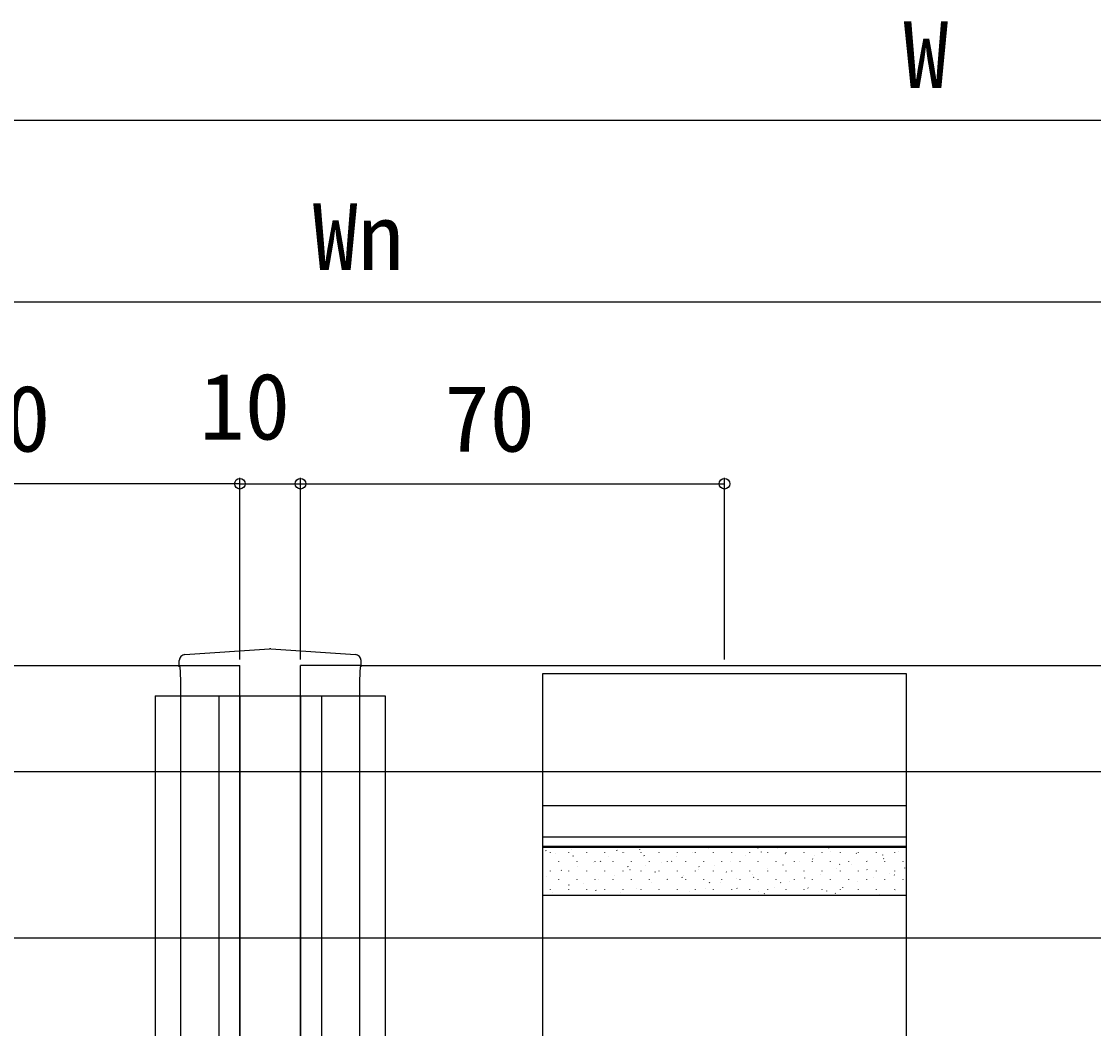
# Model space of a CAD drawing. Units: millimetres, scale not verified. Extents: x -875 to 875, y -1300 to 1292.
# Drawn here: x 173.9 to 350.9, y -360.8 to -194.5 of the extents above; entities that cross this region are included whole.
import ezdxf
from ezdxf.enums import TextEntityAlignment as Align

# ---------------------------------------------------------------- set-up
doc = ezdxf.new("R2010")
doc.units = ezdxf.units.MM
doc.header["$LTSCALE"] = 8
for name, color, linetype in [('0-3_YKK_12', 2, 'Continuous'), ('0-4_YKK_13', 4, 'Continuous'), ('0-5_YKK_D', 6, 'Continuous'), ('0-7_YSS_K', 3, 'Continuous')]:
    doc.layers.add(name, color=color, linetype=linetype)
doc.styles.add('ＭＳ ゴシック', font='')
doc.styles.get('ＭＳ ゴシック').set_extended_font_data('MS Gothic')

msp = doc.modelspace()

# ---------------------------------------------------------------- linework, layer by layer
at = {"layer": '0-3_YKK_12'}
for p, q in [((-290, -300.85), (200.152, -300.85)), ((200.152, -300.85), (210, -300.85)), ((229.848, -300.85), (220, -300.85)), ((229.848, -300.85), (831.228, -300.85)), ((705, -345.85), (-245, -345.85))]:
    msp.add_line(p, q, dxfattribs=at)
for points in [[(200.152, -500.85), (210, -500.85), (210, -300.85)], [(229.848, -500.85), (220, -500.85), (220, -300.85)]]:
    msp.add_lwpolyline(points, dxfattribs=at)
at = {"layer": '0-4_YKK_13'}
for p, q in [((200.933, -299.024), (214.9, -298.092)), ((215.1, -298.092), (229.067, -299.024)), ((230, -301.09), (230, -300.024)), ((230, -301.09), (229.93, -301.02)), ((200.232, -304.88), (200.232, -303.516)), ((229.768, -303.516), (229.768, -304.88)), ((196, -305.85), (234, -305.85)), ((196, -305.85), (196, -495.85)), ((200.232, -336.782), (200.232, -304.88)), ((206.5, -305.85), (206.5, -495.85)), ((210, -305.85), (210, -495.85)), ((220, -305.85), (220, -495.85)), ((223.5, -305.85), (223.5, -495.85)), ((229.768, -304.88), (229.768, -336.782)), ((234, -305.85), (234, -495.85)), ((260, -323.95), (320, -323.95)), ((260, -329.147), (320, -329.147)), ((260, -330.674), (320, -330.674)), ((260, -338.835), (260, -330.674)), ((260, -330.861), (320, -330.861)), ((295.56, -331.051), (295.505, -330.967)), ((307.29, -331.015), (307.234, -330.932)), ((310.058, -330.963), (310.055, -330.953)), ((260.575, -331.467), (260.52, -331.384)), ((261.299, -331.759), (261.299, -331.709)), ((262.083, -331.868), (262.079, -331.859)), ((264.289, -331.759), (264.289, -331.709)), ((264.712, -331.269), (264.708, -331.26)), ((265.079, -332.352), (265.023, -332.268)), ((267.279, -331.759), (267.279, -331.709)), ((270.269, -331.759), (270.269, -331.709)), ((270.807, -332.438), (270.804, -332.428)), ((272.305, -331.431), (272.25, -331.348)), ((273.259, -331.759), (273.259, -331.709)), ((273.419, -331.792), (273.416, -331.782)), ((276.048, -331.193), (276.045, -331.183)), ((276.249, -331.759), (276.249, -331.709)), ((276.808, -332.316), (276.753, -332.232)), ((279.239, -331.759), (279.239, -331.709)), ((282.144, -332.361), (282.141, -332.352)), ((282.229, -331.759), (282.229, -331.709)), ((284.756, -331.715), (284.753, -331.706)), ((285.219, -331.759), (285.219, -331.709)), ((287.385, -331.116), (287.382, -331.107)), ((288.209, -331.759), (288.209, -331.709)), ((291.199, -331.759), (291.199, -331.709)), ((293.481, -332.284), (293.477, -332.275)), ((294.189, -331.759), (294.189, -331.709)), ((296.093, -331.638), (296.089, -331.629)), ((297.179, -331.759), (297.179, -331.709)), ((298.722, -331.04), (298.718, -331.03)), ((300.063, -331.935), (300.008, -331.852)), ((300.169, -331.759), (300.169, -331.709)), ((303.159, -331.759), (303.159, -331.709)), ((304.566, -332.82), (304.511, -332.736)), ((304.817, -332.208), (304.814, -332.198)), ((306.149, -331.759), (306.149, -331.709)), ((307.429, -331.562), (307.426, -331.552)), ((309.139, -331.759), (309.139, -331.709)), ((311.793, -331.899), (311.738, -331.816)), ((312.129, -331.759), (312.129, -331.709)), ((315.119, -331.759), (315.119, -331.709)), ((316.154, -332.131), (316.151, -332.122)), ((316.296, -332.784), (316.241, -332.7)), ((318.109, -331.759), (318.109, -331.709)), ((318.766, -331.485), (318.763, -331.476)), ((262.674, -333.184), (262.674, -333.134)), ((265.664, -333.184), (265.664, -333.134)), ((265.683, -334.013), (265.68, -334.003)), ((268.312, -333.414), (268.309, -333.404)), ((268.654, -333.184), (268.654, -333.134)), ((269.582, -333.236), (269.527, -333.153)), ((271.644, -333.184), (271.644, -333.134)), ((274.085, -334.121), (274.03, -334.037)), ((274.634, -333.184), (274.634, -333.134)), ((277.02, -333.936), (277.016, -333.926)), ((277.624, -333.184), (277.624, -333.134)), ((279.649, -333.337), (279.645, -333.328)), ((280.614, -333.184), (280.614, -333.134)), ((281.311, -333.2), (281.256, -333.117)), ((283.604, -333.184), (283.604, -333.134)), ((285.744, -334.505), (285.741, -334.496)), ((285.815, -334.085), (285.759, -334.001)), ((286.594, -333.184), (286.594, -333.134)), ((288.356, -333.859), (288.353, -333.85)), ((289.584, -333.184), (289.584, -333.134)), ((290.985, -333.26), (290.982, -333.251)), ((292.574, -333.184), (292.574, -333.134)), ((295.564, -333.184), (295.564, -333.134)), ((297.081, -334.429), (297.077, -334.419)), ((298.554, -333.184), (298.554, -333.134)), ((299.693, -333.783), (299.69, -333.773)), ((301.544, -333.184), (301.544, -333.134)), ((302.322, -333.184), (302.319, -333.174)), ((304.534, -333.184), (304.534, -333.134)), ((307.524, -333.184), (307.524, -333.134)), ((308.417, -334.352), (308.414, -334.343)), ((309.07, -333.704), (309.014, -333.621)), ((310.514, -333.184), (310.514, -333.134)), ((311.03, -333.706), (311.026, -333.697)), ((313.504, -333.184), (313.504, -333.134)), ((313.573, -334.589), (313.518, -334.505)), ((313.659, -333.107), (313.655, -333.098)), ((316.494, -333.184), (316.494, -333.134)), ((319.484, -333.184), (319.484, -333.134)), ((319.754, -334.275), (319.751, -334.266)), ((260.575, -335.635), (260.572, -335.625)), ((261.299, -334.799), (261.299, -334.749)), ((262.674, -336.224), (262.674, -336.174)), ((263.071, -334.659), (263.067, -334.649)), ((264.289, -334.799), (264.289, -334.749)), ((265.664, -336.224), (265.664, -336.174)), ((267.279, -334.799), (267.279, -334.749)), ((268.654, -336.224), (268.654, -336.174)), ((269.283, -336.157), (269.28, -336.147)), ((270.269, -334.799), (270.269, -334.749)), ((271.644, -336.224), (271.644, -336.174)), ((271.912, -335.558), (271.909, -335.548)), ((273.259, -334.799), (273.259, -334.749)), ((274.407, -334.582), (274.404, -334.573)), ((274.634, -336.224), (274.634, -336.174)), ((276.249, -334.799), (276.249, -334.749)), ((277.624, -336.224), (277.624, -336.174)), ((278.588, -335.005), (278.533, -334.922)), ((279.239, -334.799), (279.239, -334.749)), ((280.614, -336.224), (280.614, -336.174)), ((280.62, -336.08), (280.617, -336.071)), ((282.229, -334.799), (282.229, -334.749)), ((283.091, -335.89), (283.036, -335.806)), ((283.249, -335.481), (283.245, -335.472)), ((283.604, -336.224), (283.604, -336.174)), ((285.219, -334.799), (285.219, -334.749)), ((286.594, -336.224), (286.594, -336.174)), ((288.209, -334.799), (288.209, -334.749)), ((289.584, -336.224), (289.584, -336.174)), ((290.318, -334.969), (290.263, -334.886)), ((291.199, -334.799), (291.199, -334.749)), ((291.957, -336.003), (291.953, -335.994)), ((292.574, -336.224), (292.574, -336.174)), ((294.189, -334.799), (294.189, -334.749)), ((294.585, -335.405), (294.582, -335.395)), ((294.821, -335.854), (294.766, -335.77)), ((295.564, -336.224), (295.564, -336.174)), ((297.179, -334.799), (297.179, -334.749)), ((298.554, -336.224), (298.554, -336.174)), ((300.169, -334.799), (300.169, -334.749)), ((301.544, -336.224), (301.544, -336.174)), ((303.159, -334.799), (303.159, -334.749)), ((303.293, -335.927), (303.29, -335.917)), ((304.534, -336.224), (304.534, -336.174)), ((305.922, -335.328), (305.919, -335.318)), ((306.149, -334.799), (306.149, -334.749)), ((307.524, -336.224), (307.524, -336.174)), ((309.139, -334.799), (309.139, -334.749)), ((310.514, -336.224), (310.514, -336.174)), ((312.129, -334.799), (312.129, -334.749)), ((313.504, -336.224), (313.504, -336.174)), ((314.63, -335.85), (314.627, -335.841)), ((315.119, -334.799), (315.119, -334.749)), ((316.494, -336.224), (316.494, -336.174)), ((317.259, -335.251), (317.255, -335.242)), ((318.076, -335.473), (318.021, -335.39)), ((318.109, -334.799), (318.109, -334.749)), ((319.484, -336.224), (319.484, -336.174)), ((200.232, -499.67), (200.232, -336.782)), ((229.768, -336.782), (229.768, -499.67)), ((261.299, -337.839), (261.299, -337.789)), ((264.176, -337.779), (264.172, -337.769)), ((264.34, -337.154), (264.284, -337.071)), ((264.289, -337.839), (264.289, -337.789)), ((266.671, -336.803), (266.668, -336.793)), ((267.279, -337.839), (267.279, -337.789)), ((268.843, -338.039), (268.788, -337.955)), ((270.269, -337.839), (270.269, -337.789)), ((273.259, -337.839), (273.259, -337.789)), ((275.512, -337.702), (275.509, -337.693)), ((276.249, -337.839), (276.249, -337.789)), ((278.008, -336.726), (278.004, -336.717)), ((279.239, -337.839), (279.239, -337.789)), ((282.229, -337.839), (282.229, -337.789)), ((285.219, -337.839), (285.219, -337.789)), ((286.849, -337.625), (286.846, -337.616)), ((287.595, -336.774), (287.539, -336.691)), ((288.209, -337.839), (288.209, -337.789)), ((289.344, -336.649), (289.341, -336.64)), ((291.199, -337.839), (291.199, -337.789)), ((292.098, -337.658), (292.043, -337.575)), ((294.189, -337.839), (294.189, -337.789)), ((297.179, -337.839), (297.179, -337.789)), ((298.186, -337.549), (298.182, -337.539)), ((299.324, -336.738), (299.269, -336.655)), ((300.169, -337.839), (300.169, -337.789)), ((300.681, -336.573), (300.678, -336.563)), ((303.159, -337.839), (303.159, -337.789)), ((303.827, -337.622), (303.772, -337.539)), ((306.149, -337.839), (306.149, -337.789)), ((309.139, -337.839), (309.139, -337.789)), ((309.522, -337.472), (309.519, -337.463)), ((312.018, -336.496), (312.014, -336.487)), ((312.129, -337.839), (312.129, -337.789)), ((315.119, -337.839), (315.119, -337.789)), ((318.109, -337.839), (318.109, -337.789)), ((318.23, -337.994), (318.227, -337.985)), ((261.547, -338.378), (261.543, -338.368)), ((272.883, -338.301), (272.88, -338.292)), ((284.22, -338.224), (284.217, -338.215)), ((292.945, -338.794), (292.941, -338.784)), ((295.557, -338.148), (295.553, -338.138)), ((296.601, -338.543), (296.546, -338.459)), ((304.281, -338.717), (304.278, -338.708)), ((306.893, -338.071), (306.89, -338.062)), ((308.331, -338.507), (308.275, -338.423)), ((315.618, -338.64), (315.615, -338.631))]:
    msp.add_line(p, q, dxfattribs=at)
for points in [[(200.07, -301.02), (200, -301.09), (200, -300.024)], [(320, -330.674), (320, -338.835), (260, -338.835)]]:
    msp.add_lwpolyline(points, dxfattribs=at)
msp.add_lwpolyline([(320, -302.15), (320, -499.55), (260, -499.55), (260, -302.15)], close=True, dxfattribs=at)
for centre, radius, start, end in [((201, -300.022), 1, 93.92097, 179.90086), ((215, -299.585), 1.497, 86.17879, 93.82121), ((229, -300.022), 1, 0.09914, 86.07903)]:
    msp.add_arc(centre, radius, start, end, dxfattribs=at)
for centre, major_axis, ratio, start_param, end_param in [((201, -299.523), (1, 0.045), 0.500748, 1.6150626, 1.6169307), ((229, -299.523), (1, -0.045), 0.500748, 1.524662, 1.52653), ((201, -299.024), (-0.85, -1.378), 0.382284, 5.7248997, 5.7284899), ((229, -299.024), (0.85, -1.378), 0.382284, 0.5546954, 0.5582856), ((200.08, -303.516), (0, -2.5), 0.061163, 1.5707963, 3.2026792), ((229.92, -303.516), (0, -2.5), 0.061163, 3.0805061, 4.712389)]:
    msp.add_ellipse(centre, major_axis=major_axis, ratio=ratio, start_param=start_param, end_param=end_param, dxfattribs=at)
at = {"layer": '0-5_YKK_D'}
for p, q in [((-176, -210.85), (831.228, -210.85)), ((60, -240.85), (410, -240.85)), ((210, -299.85), (210, -269.85)), ((210, -299.85), (210, -269.85)), ((220, -299.85), (220, -269.85)), ((220, -299.85), (220, -269.85)), ((290, -299.85), (290, -269.85)), ((210, -270.85), (140, -270.85)), ((210, -270.85), (220, -270.85)), ((220, -270.85), (290, -270.85))]:
    msp.add_line(p, q, dxfattribs=at)
for centre in [(210, -270.85), (210, -270.85), (220, -270.85), (220, -270.85), (290, -270.85)]:
    msp.add_circle(centre, 0.875, dxfattribs=at)
at = {"layer": '0-7_YSS_K'}
msp.add_line((-272.5, -318.35), (831.228, -318.35), dxfattribs=at)

# ---------------------------------------------------------------- texts
at = {"layer": '0-5_YKK_D', "style": 'ＭＳ ゴシック'}
for s, p in [('W', (319.518, -208.85)), ('Wn', (222.003, -238.85)), ('10', (203.324, -266.85)), ('70', (163.75, -268.85)), ('70', (243.75, -268.85))]:
    msp.add_text(s, height=11, dxfattribs=at).set_placement(p, align=Align.BOTTOM_LEFT)

doc.saveas('drawing.dxf')
